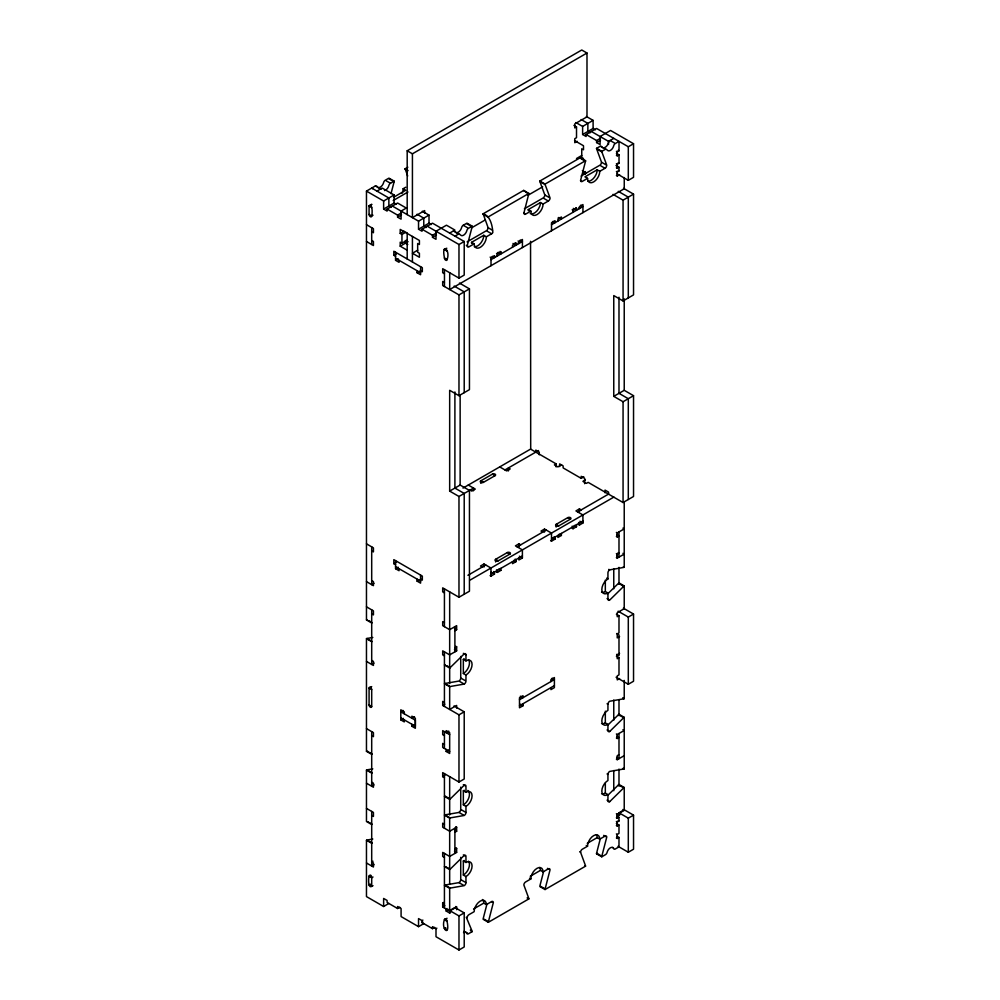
<?xml version="1.0" encoding="UTF-8"?>
<svg xmlns="http://www.w3.org/2000/svg" width="1000" height="1000" viewBox="0 0 1000 1000"><rect width="100%" height="100%" fill="white"/><g stroke="black" fill="none" stroke-linecap="round" stroke-linejoin="round"><path stroke-width="1.5" d="M602.362 147.375L600.737 145.988L596.55 148.325L601.788 151.35A2.462 1.412 -60 0 0 601.85 151.875L606.775 165.263L606.263 166.988A2.475 1.425 -60 0 1 605.025 168.287L599.788 171.312A8.675 5 -60 0 1 593.65 181.925A8.675 5 -60 0 1 587.525 178.375L582.337 181.388A2.475 1.425 -60 0 1 581.1 181.513L580.875 181.312A2.45 1.412 -60 0 1 580.588 180.375L585.5 161.325A2.45 1.412 -60 0 0 585.575 160.7L580.337 157.675L539.837 181.062L545.075 184.088A2.462 1.412 -60 0 0 545.15 184.613L550.062 198A2.487 1.438 -60 0 1 549.788 199.262L549.55 199.725A2.487 1.438 -60 0 1 548.312 201.038L543.088 204.05A8.637 4.988 -60 0 1 536.975 214.625A8.637 4.988 -60 0 1 530.862 211.1L525.625 214.125A2.475 1.425 -60 0 1 524.4 214.25L523.888 213.113L528.875 193.438L523.638 190.413L527.925 193.55M523.638 190.413L483.137 213.8L488.125 227.712L487.612 229.438A2.475 1.425 -60 0 1 486.388 230.738L467.088 241.875M596.55 148.325A2.462 1.412 -60 0 0 596.613 148.863L601.538 162.237L601.025 163.962A2.475 1.425 -60 0 1 599.788 165.263L581.1 176.05M405.763 187.213L403.15 188.725L403.025 190.175A8.637 4.988 -60 0 1 402.113 193.238M486.388 236.788L486.262 238.225A8.637 4.988 -60 0 1 479.675 247.675A8.637 4.988 -60 0 1 474.162 243.837L471.55 242.325L483.762 235.275L486.388 236.788L491.613 233.762A2.475 1.425 -60 0 0 492.85 232.463C492.413 226.137 490.588 215.95 483.137 213.8M369.075 205.8C373.05 203.263 372.212 214.875 371.7 215.963A1.85 1.075 60 0 1 370.387 216.713A1.85 1.075 60 0 1 369.075 214.45L369.075 205.8L371.7 204.288M371.7 886.425C367.725 888.95 368.562 877.35 369.075 876.263A1.85 1.075 60 0 1 370.387 875.5A1.85 1.075 60 0 1 371.7 877.775L371.7 886.425L373 885.662M447.075 259.475L444.462 257.962C441.062 241.5 450.85 250.188 447.075 259.475A1.85 1.075 60 0 1 445.737 260.212A1.85 1.075 60 0 1 444.425 257.95M391.025 193.675L394.1 181.762A2.45 1.412 -60 0 0 394.175 181.15L388.938 178.125L385.25 180.25A2.475 1.425 -60 0 0 383.612 182.537A4.938 2.85 -60 0 1 380.838 186.775A4.938 2.85 -60 0 1 377.512 187.125M455.513 232.15A4.938 2.85 -60 0 0 458.837 231.812A4.938 2.85 -60 0 0 461.6 227.575A2.475 1.425 -60 0 1 463.25 225.275L466.938 223.15L472.175 226.175A2.45 1.412 -60 0 1 472.1 226.8L467.175 245.85L467.688 246.988A2.462 1.425 -60 0 0 468.925 246.863L474.162 243.837M486.875 904.362L483.188 918.65A2.475 1.425 -60 0 0 483.113 919.275L488.35 922.288L528.85 898.913A2.462 1.425 -60 0 0 528.775 898.375L523.862 885A2.462 1.425 -60 0 1 525.6 881.975L530.837 878.95A8.637 4.988 -60 0 1 536.95 868.363A8.637 4.988 -60 0 1 543.062 871.888L548.3 868.875A2.462 1.425 -60 0 1 550.037 869.875L545.125 888.938A2.475 1.425 -60 0 0 545.05 889.55L539.812 886.538A2.475 1.425 -60 0 1 539.888 885.913L543.575 871.625M488.35 922.288A2.475 1.425 -60 0 1 488.425 921.675L493.338 902.613A2.462 1.425 -60 0 0 491.587 901.612L486.35 904.625L483.738 903.125A8.637 4.988 -60 0 0 482.45 899.525M600.275 838.888L596.587 853.175A2.462 1.425 -60 0 0 596.512 853.8L601.75 856.812L605.438 854.688A2.462 1.425 -60 0 0 607.087 852.4A4.938 2.85 -60 0 1 610.375 847.812A4.938 2.85 -60 0 1 613.663 848.6A2.462 1.425 -60 0 0 615.312 848.988L618.987 846.862L618.987 837.463L616.812 836.2M601.75 856.812A2.462 1.425 -60 0 1 601.825 856.2L606.75 837.138A2.462 1.425 -60 0 0 605 836.137L599.763 839.15L597.15 837.65A8.637 4.988 -60 0 0 596.413 834.712M444.925 664.613A2.475 1.425 -60 0 1 444.425 664.987L449.663 668.012A2.475 1.425 -60 0 0 450.163 667.638L464.212 653.85A2.462 1.425 -60 0 1 465.962 654.85L465.962 660.9A8.637 4.988 -60 0 1 472.075 664.425A8.637 4.988 -60 0 1 465.962 675.013L465.962 681.062A2.462 1.425 -60 0 1 464.212 684.087L450.163 686.513A2.462 1.425 -60 0 0 449.663 686.725L444.425 683.7A2.462 1.425 -60 0 1 444.925 683.487L458.975 681.062A2.462 1.425 -60 0 0 460.725 678.037L460.725 656.45M607.962 593.625L618.5 583.288A2.475 1.425 -60 0 1 618.987 582.913L624.225 585.938L624.225 608.675L617.25 612.712L617.25 616.737L618.987 615.737L618.987 632.863L617.25 633.875L617.25 637.913L619.575 636.562M624.225 585.938A2.475 1.425 -60 0 0 623.725 586.312L609.688 600.1A2.462 1.425 -60 0 1 607.938 599.087L607.938 593.038A8.637 4.988 -60 0 1 601.825 589.513A8.637 4.988 -60 0 1 607.938 578.938L607.938 572.888A2.462 1.425 -60 0 1 609.688 569.862L623.725 567.425A2.462 1.425 -60 0 0 624.225 567.225L624.225 501.675M607.962 725.013L618.5 714.675A2.462 1.425 -60 0 1 618.987 714.3L624.225 717.325L624.225 768.787A2.462 1.425 -60 0 1 623.725 769L609.688 771.425A2.462 1.425 -60 0 0 607.938 774.45L607.938 780.5A8.637 4.988 -60 0 0 601.825 791.087A8.637 4.988 -60 0 0 607.938 794.613L607.938 800.662A2.462 1.425 -60 0 0 609.688 801.663L623.725 787.875A2.475 1.425 -60 0 1 624.225 787.5L618.987 784.488A2.475 1.425 -60 0 0 618.5 784.85L607.962 795.2M607.062 729.975L609.688 731.488L623.725 717.7A2.462 1.425 -60 0 1 624.225 717.325M407.188 214.613L407.188 150.787L581.75 50L586.987 53.025L586.987 116.85L574.775 123.912L574.775 127.938L576.512 126.938L576.512 137.688L574.775 138.688L574.775 142.725L577.212 141.312M407.188 150.787L412.425 153.8L586.987 53.025M372.2 622.612A2.462 1.425 -60 0 1 371.7 622.987L366.463 619.963L366.463 191.1L375.375 185.95L377.025 186.337M407.675 175.987L405.138 168.762L407.837 167.2M376.938 191.1L382.175 188.075L394.1 194.963L394.1 203.025L383.625 209.075L383.625 201.012L366.463 191.1M384.513 190.562A4.938 2.85 -60 0 0 388.85 185.562A2.475 1.425 -60 0 1 390.487 183.263L394.175 181.15M371.7 204.537L369.075 206.05L371.7 207.562M383.625 201.012L394.1 194.963M393.55 197.3L405.763 190.238L403.15 188.725M393.2 200.525L407.95 192M373 215.2L371.7 215.963L369.075 214.45M383.625 209.075L387.113 211.088L387.113 209.075L397.587 203.025L406.75 208.312M406.312 208.062L401.087 211.088L401.087 219.15L397.587 217.138L397.587 215.113L387.113 209.075M397.587 215.113L401.512 212.85M397.587 217.138L401.512 214.862M418.537 221.163L429.012 215.113L429.012 223.175L418.537 229.225L418.537 221.163L392.35 206.05M582.625 126.425L593.1 120.388L593.1 128.45L582.625 134.488L582.625 126.425L575.913 122.55M417.663 250.225L412.425 253.25L419.412 257.275L419.412 253.25L417.663 252.237L417.663 243.5L419.412 244.513L419.412 240.475L400.213 229.4L400.213 233.425L404.137 231.163M400.213 233.425L401.95 234.438L405.887 232.162M418.537 229.225L422.025 231.238L422.025 229.225L432.5 223.175L464.212 241.488L464.212 275.087L458.975 278.113L442.688 268.7L442.688 272.738L444.425 273.738M582.625 134.488L586.112 136.512L586.112 134.488L596.587 128.45L628.3 146.75L633.538 143.725L633.538 177.325L628.3 180.35L617.025 173.837M407.188 250.225L400.213 246.188L400.213 242.162L401.95 243.162L407.188 240.15M400.213 246.188L408.062 241.663M420.588 270.725L422.337 271.725L422.337 267.7L393.825 251.238L393.825 255.275L396.438 253.762M422.025 229.225L432.5 235.275L436.425 233M586.112 134.488L596.587 140.538L600.513 138.275M432.5 235.275L432.5 237.288L436.425 235.025M596.587 140.538L596.587 142.55L600.513 140.287M399.062 260.312L399.062 262.325L395.562 260.312L398.188 258.8M576.512 158.512L581.75 155.488M449.663 233.088L454.9 230.062L446.463 225.2L436 231.238L436 239.3L432.5 237.288M591.35 131.463L608.525 141.375L613.787 138.375M454.925 236.125L459.125 233.8L460.75 235.175A4.938 2.85 -60 0 0 464.075 234.838A4.938 2.85 -60 0 0 466.838 230.6A2.475 1.425 -60 0 1 468.488 228.3L472.175 226.175M488.375 216.825L528.875 193.438M545.075 184.088L585.575 160.7M601.788 151.35L605.975 149.012L607.6 150.387A4.938 2.85 -60 0 0 610.925 150.05A4.938 2.85 -60 0 0 613.688 145.812A2.475 1.425 -60 0 1 615.337 143.512L619.025 141.387L619.025 150.8L617.275 151.812L616.4 151.3M471.512 227.875L484.938 220.113M527.913 195.312L542.675 186.788M444.425 249.3L445.737 248.55M446.788 248.225L444.462 249.562L447.075 251.075M427.262 226.2L458.975 244.513L464.212 241.488M585.388 171.562L582.938 172.975L585.275 174.312M524.4 208.787L543.088 198A2.487 1.438 -60 0 0 544.312 196.7L544.55 196.238A2.487 1.438 -60 0 0 544.825 194.975L539.913 181.588A2.462 1.412 -60 0 1 539.837 181.062M616.4 155.338L617.275 155.838L619.025 154.825L619.025 163.225L617.275 164.237L616.4 163.738M417.1 270.725L417.1 272.738L419.712 271.225M528.337 210.7A8.637 4.988 -60 0 1 528.25 209.587L540.462 202.537L543.088 204.05M599.788 171.312L597.175 169.8L584.95 176.85L587.575 178.363M616.4 167.763L617.275 168.263L619.025 167.262L619.025 170.95L617.275 171.962L616.4 171.462M616.4 175.487L617.275 176L619.6 174.65M490.138 257.125L491.012 257.625L494.5 255.613L494.5 257.625L492.312 256.375M496.538 253.425L497.413 253.938L500.9 251.912L500.9 253.938L498.275 252.425M512.975 243.438L516.025 245.2L516.025 243.188L512.537 245.2L512.537 247.213M518.062 241L518.938 241.5L522.425 239.488L522.425 247.55M572.175 209.762L573.05 210.263L576.538 208.25L576.538 210.263L573.275 208.375M491.012 259.65L522.425 241.5L520.1 240.162M551.525 224.713L582.938 206.562L580.612 205.225M444.425 282.475L442.688 281.462L442.688 285.5L458.975 294.9L469.45 288.863L469.45 389.637L458.975 395.688L449.663 390.312L449.663 491.1L458.975 496.475L473.525 488.075L473.525 490.763M613.038 194.375L623.062 200.162L633.538 194.125L633.538 294.9L623.062 300.95L613.763 295.575L613.763 396.362L623.062 401.737L633.538 395.688L633.538 496.475L623.062 502.525L588.15 482.362L586.413 483.375L582.913 481.35L585.363 479.95M449.663 491.1L460.138 485.05L469.45 490.425L469.45 591.213L458.975 597.25L442.688 587.85L442.688 591.875L444.425 592.888M613.763 396.362L624.225 390.312L633.538 395.688M463 488.1L530.7 449.025L530.55 241.337M483.413 482.362L480.8 480.85A1.85 1.075 0 0 0 480.8 482.362A1.85 1.075 0 0 0 483.413 482.362L495.05 475.65A1.85 1.075 0 0 0 495.05 474.137A1.85 1.075 0 0 0 492.438 474.137L480.8 480.85L480.8 483.275M504.95 469.938L538.513 450.55M556.15 466.912L556.15 463.888L554.4 464.9L557.9 466.912L561.562 464.8M420.588 579.125L422.337 580.125L422.337 576.1L393.825 559.637L393.825 563.675L396.438 562.163M395.55 560.638L395.562 568.713L398.188 567.2M374.025 583.312L371.7 584.663L371.7 546.862M559.637 466.575L559.637 463.888L563.138 465.9L563.138 467.912L581.175 478.338L583.787 476.825M417.1 579.125L417.1 581.138L419.712 579.625M490.112 575.588L490.975 576.087L490.975 568.025L484 564L480.513 566.013L482.25 567.025M520.662 544.85L518.913 543.837L515.425 545.862L522.4 549.888L522.4 557.95L518.913 559.963L518.913 557.95M550.625 540.65L551.5 541.15L551.5 533.088L544.513 529.062L541.025 531.075L542.762 532.087M581.175 509.913L579.425 508.9L575.938 510.925L582.913 514.95L582.913 523.013L579.425 525.025L578.55 524.525M467.925 575.288L485.75 565M498.25 560.8L495.637 559.3A1.85 1.075 0 0 0 495.637 560.8A1.85 1.075 0 0 0 498.25 560.8L509.888 554.087A1.85 1.075 0 0 0 509.888 552.575A1.85 1.075 0 0 0 507.275 552.575L495.637 559.3L495.637 561.987M517.163 546.862L546.263 530.062M558.775 525.862L556.15 524.362A1.85 1.075 0 0 0 556.15 525.862A1.85 1.075 0 0 0 558.775 525.862L570.413 519.15A1.85 1.075 0 0 0 570.413 517.638A1.85 1.075 0 0 0 567.788 517.638L556.15 524.362L556.15 527.05M577.675 511.925L608.663 494.038L608.525 492.1L605.025 490.087L605.025 492.775M470.325 579.95L613.9 497.062M490.975 574.075L522.4 555.938M551.5 539.138L582.913 521M490.975 576.087L494.475 574.075L494.475 572.062L493.6 571.562M496.512 571.888L497.388 572.4L500.875 570.375L500.875 568.362M515.125 559.125L516 559.625L516 561.65L512.513 563.663L512.513 561.65M551.5 541.15L554.987 539.138L554.987 537.125L554.113 536.613M561.388 533.425L561.388 535.438L557.9 537.463L557.9 535.438M572.15 528.225L573.025 528.725L576.512 526.712L576.512 524.688M374.025 663.1L371.7 664.45L371.7 609.85M616.375 532.425L617.25 532.925L624.225 528.888L622.925 528.138M454.9 630.688L456.65 629.675L456.65 625.638L449.663 629.675L442.688 625.638L442.688 621.613L444.425 622.625M616.375 536.45L617.25 536.95L618.987 535.95L616.812 534.688M371.7 686.612L369.075 688.125L369.075 704.925A1.85 1.075 60 0 0 370.387 707.2A1.85 1.075 60 0 0 371.7 706.438L371.7 689.638A1.85 1.075 60 0 0 370.387 687.375A1.85 1.075 60 0 0 369.075 688.125L371.7 689.638M454.9 647.812L456.65 646.812L456.65 650.837L449.663 654.875L442.688 650.837L442.688 654.875L444.425 655.875M616.375 553.587L617.25 554.087L618.987 553.075L618.125 552.575M616.375 557.612L617.25 558.125L624.225 554.087L622.925 553.337M403.113 710.475L400.788 711.812L415.337 720.212L415.337 726.263L400.788 717.862M404.3 713.838L404.3 711.825L400.8 709.8L400.8 719.887L403.425 718.375M414.475 716.688L411.863 718.2L411.863 716.188L415.35 718.2L415.35 728.288L411.863 726.263L411.863 724.25M444.425 702.412L442.688 701.4L442.688 705.425L444.862 704.175M411.863 726.263L414.475 724.75M442.688 705.425L458.975 714.837L464.212 711.812L464.212 779L458.975 782.025L442.688 772.625L442.688 776.65L444.425 777.663M618.125 611.2L628.3 617.075L633.538 614.05L633.538 681.25L628.3 684.262L616.087 677.212M448.8 731.125L446.175 732.638L446.175 730.625L449.663 732.638L449.663 753.475L446.175 751.45L446.175 749.438M519.487 699.725L554.4 679.562L552.075 678.225M374.025 784.887L371.7 786.225L371.7 731.637M519.487 705.763L554.4 685.612M522.987 703.75L522.987 705.763L519.487 707.788L519.487 697.7L522.987 695.688L522.987 697.7L520.363 696.188M446.175 751.45L448.8 749.95M619.575 653.363L617.25 654.7L617.25 658.737L618.987 657.725L618.987 674.862L617.25 675.875L617.25 679.9L619.575 678.562M442.688 776.65L444.862 775.387M373 861.225L371.7 861.988L373.438 862.987L373.438 867.025L366.463 862.987M374.025 864.675L371.7 866.012L371.7 811.425M370.825 875.25L369.075 876.263L371.7 877.775L373 877.013M454.9 832.25L456.65 831.237L456.65 827.212L449.663 831.237L442.688 827.212L442.688 823.175L444.425 824.188M616.375 733.988L617.25 734.488L624.225 730.462L622.925 729.7M616.375 738.025L617.25 738.525L618.987 737.513L616.812 736.25M369.075 884.912L370.387 884.15M454.9 849.388L456.65 848.375L456.65 852.412L449.663 856.438L442.688 852.412L442.688 856.438L444.425 857.45M618.987 754.65L617.25 755.662L617.25 759.688L616.375 759.188M617.25 759.688L624.225 755.662M372.812 839.025L366.962 840.05A2.475 1.425 -60 0 0 366.463 840.25L366.463 896.587L383.625 906.5L388.862 903.475M383.625 906.5L383.625 898.438L387.113 900.45L387.113 902.463L397.587 908.512L399.775 907.25M456.65 909.688L456.65 907L449.663 911.025L442.688 907L442.688 902.962L443.562 902.463M442.688 907L444.862 905.738M423.775 923.625L418.537 926.65L418.537 918.587L422.025 920.6L422.9 920.1M422.025 920.6L422.025 922.625L422.9 922.113M447.05 908.512L446.175 909.013L446.175 911.025L449.663 913.05L450.538 912.537M446.175 911.025L449.237 909.262M464.212 912.9L454.9 907.525L449.663 910.55L458.975 915.925L464.212 912.9L464.212 946.975L458.975 950L436 936.725L436 928.662L432.5 926.65L432.5 928.662L434.688 927.412M619.862 814.788L618.987 815.288L618.987 812.788L624.225 809.762L633.538 815.138L633.538 849.212L628.3 852.237L618.013 846.3M624.225 787.5L624.225 810.387L617.25 814.275L617.25 818.312L616.375 817.812M617.25 818.312L618.987 817.3L618.987 821L617.25 822L616.375 821.5M447.05 918.25L444.425 919.762C440.625 929.038 450.4 937.712 447.05 921.275A1.85 1.075 60 0 0 445.737 919.013A1.85 1.075 60 0 0 444.425 919.762L447.05 921.275M436 928.662L436.863 928.162M618.987 812.788L628.3 818.162L633.538 815.138M473.55 909L483.738 903.125M530.262 876.263L540.438 870.387L543.062 871.888M587.25 843.35L597.15 837.65M616.375 825.537L617.25 826.038L618.987 825.025L618.987 833.425L617.25 834.438L616.375 833.938M444.425 928.413L445.737 927.663M599.763 839.15A8.637 4.988 -60 0 0 593.65 835.625A8.637 4.988 -60 0 0 587.537 846.213L582.3 849.237A2.462 1.425 -60 0 0 580.562 852.262L585.475 865.638A2.475 1.425 -60 0 1 585.55 866.175L545.05 889.55M616.375 837.962L617.25 838.462L618.987 837.463M596.512 853.8L597.438 853.263M466.275 917.225L472.075 931.112A2.475 1.425 -60 0 1 472.137 931.65L468.462 933.775A2.462 1.425 -60 0 1 466.812 933.375A4.938 2.85 -60 0 0 463.525 932.6M380.613 188.975L381.625 188.762M453.375 230.975L455.025 231.375M372.2 754A2.475 1.425 -60 0 1 371.7 754.375L366.463 751.35L366.463 638.675A2.475 1.425 -60 0 1 366.962 638.475L372.812 637.463M624.225 680.413L624.225 698.612A2.475 1.425 -60 0 1 623.725 698.812L609.688 701.25A2.462 1.425 -60 0 0 607.938 704.275L607.938 710.325A8.637 4.988 -60 0 0 601.825 720.9A8.637 4.988 -60 0 0 607.938 724.425L607.938 730.475A2.462 1.425 -60 0 0 609.688 731.488M372.812 768.85L366.962 769.862A2.462 1.425 -60 0 0 366.463 770.062L366.463 821.538L371.7 824.562A2.462 1.425 -60 0 0 372.2 824.188M463.338 814.963L458.975 812.45L444.925 814.875A2.462 1.425 -60 0 0 444.425 815.088L449.663 818.112A2.462 1.425 -60 0 1 450.163 817.9L464.212 815.475A2.462 1.425 -60 0 0 465.962 812.45L465.962 806.4A8.637 4.988 -60 0 0 472.075 795.812A8.637 4.988 -60 0 0 465.962 792.288L463.338 790.775L463.338 804.887L465.962 806.4M463.338 885.15L458.975 882.625L444.925 885.062A2.462 1.425 -60 0 0 444.425 885.263L449.663 888.288A2.462 1.425 -60 0 1 450.163 888.088L464.212 885.65A2.462 1.425 -60 0 0 465.962 882.625L465.962 876.575A8.637 4.988 -60 0 0 472.075 866A8.637 4.988 -60 0 0 465.962 862.475L463.338 860.962L463.338 875.062L465.962 876.575M586.388 116.5L593.1 120.388M633.538 143.725L610.55 130.463L600.087 136.512L600.087 144.575L596.587 142.55M581.15 119.525L587.863 123.4L587.863 131.463L590.188 132.812M593.1 128.45L595.425 129.787M614.462 143.012L610.1 140.5A2.475 1.425 -60 0 0 608.45 142.787A4.938 2.85 -60 0 1 603.15 147.8M618.15 150.3L619.025 150.8M573.9 125.425L576.512 126.938M616.4 153.325L619.025 154.825M601.1 146.7L605.462 149.225M596.613 148.863L601.85 151.875M618.15 162.725L619.025 163.225M574.538 140.575L583.5 145.75L583.5 149.775L581.75 148.763L581.75 157.5L583.5 158.512M615.962 165.5L619.025 167.262M618.15 170.45L619.025 170.95M601.538 162.237L605.9 164.762M600.662 165.763L605.025 168.287M581.138 158.8L585.5 161.325M623.513 188.337L633.538 194.125M582.35 170.613L586.425 172.963M618.275 191.35L628.3 197.15L628.3 297.925M580.588 180.375L581.462 180.888M539.913 181.588L545.15 184.613M578.575 208.075L579.45 208.588L579.45 206.562L582.938 204.55L582.938 212.613M575.675 207.738L576.538 208.25M544.825 194.975L549.2 197.5M543.962 198.5L548.325 201.025M552.825 221.438L555.013 222.688L555.013 220.675L551.525 222.688L551.525 230.75M528.25 209.587L530.862 211.1M523.888 213.113L524.75 213.625M405.138 168.762L407.762 170.275M405.213 169.3L407.825 170.812M483.212 214.325L488.45 217.35M518.062 243.012L518.938 243.525L518.938 241.5M515.15 242.675L516.025 243.188M488.125 227.712L492.488 230.238M487.25 231.238L491.613 233.762M388.862 178.738L394.1 181.762M466.863 223.775L472.1 226.8M386.125 180.75L390.487 183.275M463.25 225.275L467.612 227.8M500.025 251.412L500.9 251.912M422.3 211.238L429.012 215.113M496.538 255.45L497.413 255.95L497.413 253.938M375.375 185.95L379.738 188.463M454.25 231.488L458.612 234M417.062 214.262L423.775 218.137L423.775 226.2L426.1 227.55M372.562 188.575L371.7 188.075L388.862 197.987L388.862 206.05L391.188 207.387M394.1 203.025L396.425 204.363M429.012 223.175L431.337 224.525M466.312 245.35L468.05 246.363M407.775 244.513L405.45 243.162L405.45 240.475M366.463 224.688L373.438 228.725L373.438 232.75L371.7 231.75M459.425 283.062L469.45 288.863M454.188 286.087L464.212 291.875L464.212 392.663M371.7 240.475L373.438 241.488L373.438 245.525L366.463 241.488M393.825 255.275L395.562 256.275M395.575 258.3L420.6 272.75M417.1 272.738L420.588 274.75L420.6 266.7M530.55 449.1L556.15 463.888M499.712 466.912L506.688 470.938L510.188 468.925L508.438 467.912L508.438 470.938M579.862 521.25L582.913 523.013M578.55 522.513L579.425 523.013L579.425 525.025M492.438 474.137L495.05 475.65M567.788 517.638L570.413 519.15M574.338 525.45L576.512 526.712M572.15 526.2L573.025 526.712L573.025 528.725M616.663 555.763L618.987 557.112L618.987 531.912M623.362 566.725L624.225 567.225M559.2 534.188L561.388 535.438M468.288 485.05L475.275 489.087L471.775 491.1L470.037 490.087M608.812 569.362L609.688 569.862M552.8 537.875L554.987 539.138M619.362 583.787L623.725 586.312M606.625 578.175L607.938 578.938M601.562 592.212A8.637 4.988 -60 0 0 605.325 591.525L607.938 593.038M607.062 598.587L608.812 599.587M623.362 608.175L633.538 614.05M519.35 556.188L522.4 557.95M616.375 614.225L618.987 615.737M507.275 552.575L509.888 554.087M513.825 560.388L516 561.65M616.663 633.538L618.987 634.888L618.987 655.713L616.663 654.362M498.688 569.125L500.875 570.375M496.512 569.875L497.388 570.375L497.388 572.4M491.2 572.188L494.475 574.075M616.375 656.213L618.987 657.725M366.463 543.837L373.438 547.875L373.438 551.9L371.7 550.9M393.825 563.675L395.562 564.675M395.55 566.688L420.575 581.125M622.925 697.85L624.225 698.612M622.863 698.312L623.725 698.812M395.562 568.713L399.062 570.725L399.062 568.713M417.1 581.138L420.588 583.15L420.575 575.087M607.062 703.763L607.938 704.275M618.5 714.675L622.863 717.188M371.7 580.625L373.438 581.638L373.438 585.662L366.463 581.638M454.462 628.413L456.65 629.675M601.562 723.6A8.637 4.988 -60 0 0 605.325 722.913L607.938 724.425M455.775 646.3L456.65 646.812M463.338 653.337L465.962 654.85M454.462 649.575L456.65 650.837M465.962 675.013L463.338 673.5L463.338 659.388L465.962 660.9M366.463 606.825L373.438 610.862L373.438 614.9L371.7 613.888M616.663 757.337L618.987 758.675L618.987 733.487M520.363 704.25L522.987 705.763M368.7 620.6L371.325 622.112M446.675 665.625L450.163 667.638M623.362 768.288L624.225 768.787M622.863 768.487L623.725 769M460.725 678.037L465.087 680.55M459.85 681.562L464.212 684.087M607.062 773.95L607.938 774.45M366.962 638.475L371.325 641M444.925 683.487L449.3 686.012M366.463 638.675L371.7 641.7A2.475 1.425 -60 0 1 372.2 641.5M618.5 784.85L622.863 787.375M601.562 793.775A8.637 4.988 -60 0 0 605.325 793.1L607.938 794.613M454.038 705.938L464.212 711.812M371.7 660.413L373.438 661.425L373.438 665.45L366.463 661.425M607.062 800.15L609.688 801.663M622.925 809.488L624.225 810.25M616.375 813.775L618.987 815.288M616.812 816.038L618.987 817.3M618.125 820.5L618.987 821M616.375 823.512L618.987 825.025M449.663 734.663L442.688 730.625L442.688 734.663L444.425 735.662M603.688 835.375L605.875 836.637M444.425 744.4L442.688 743.388L442.688 747.425L449.663 751.45M400.8 719.887L404.3 721.9L404.3 719.887M369.075 704.925L371.7 706.438M612.688 847.475L613.562 847.987M586.237 845.45L587.537 846.213M597.463 853.675L601.825 856.2M366.463 728.612L373.438 732.638L373.438 736.675L371.7 735.662M579.688 851.75L580.562 852.262M463.338 784.725L465.087 785.738M584.675 865.675L585.55 866.175M368.7 751.988L366.962 750.987A2.475 1.425 -60 0 1 366.463 751.35M369.575 752.487L370.45 753M448.425 798.012L444.925 796A2.462 1.425 -60 0 1 444.425 796.375L449.663 799.4A2.462 1.425 -60 0 0 450.163 799.025L464.212 785.238A2.462 1.425 -60 0 1 465.962 786.237L465.962 792.288M461.6 809.925L465.962 812.45M547.425 868.363L549.163 869.375M367.837 770.362L372.2 772.887A2.462 1.425 -60 0 0 371.7 773.088L366.463 770.062M445.8 815.387L450.163 817.9M455.775 826.712L456.65 827.212M371.7 782.2L373.438 783.2L373.438 787.237L366.463 783.2M454.462 829.987L456.65 831.237M529.525 878.188L530.837 878.95M540.763 886.413L545.125 888.938M455.775 847.875L456.65 848.375M463.338 854.912L465.087 855.925M454.462 851.15L456.65 852.412M527.1 897.9L528.85 898.913M366.463 808.4L373.438 812.425L373.438 816.462L371.7 815.45M367.837 821.663L368.7 822.175M369.575 822.675L370.45 823.175M445.8 866.688L446.675 867.188M447.55 867.688L448.425 868.2M444.425 866.55L449.663 869.575A2.462 1.425 -60 0 0 450.163 869.2L464.212 855.413A2.462 1.425 -60 0 1 465.962 856.425L465.962 862.475M461.6 880.113L465.962 882.625M491.587 901.612L492.463 902.113M367.837 840.55L372.2 843.062A2.475 1.425 -60 0 0 371.7 843.275L366.463 840.25M445.8 885.562L450.163 888.088M484.062 919.15L488.425 921.675M455.775 906.5L456.65 907M442.688 902.962L444.425 903.975M470.325 930.113L471.2 930.612M471.275 931.15L472.137 931.65M464.1 931.25L467.587 933.275M369.075 884.663L371.7 886.175M444.425 928.162L447.05 929.675M422.025 922.625L432.5 928.662M418.537 926.65L401.087 916.575L401.087 908.512L397.587 906.5L397.587 908.512M628.3 146.75L628.3 180.35M628.3 499.5L628.3 398.713L618.987 393.338L618.987 297.2M628.3 617.075L628.3 684.262M628.3 818.162L628.3 852.237M624.25 177.562L624.25 188.762L449.7 289.55L449.7 272.75M624.225 298.837L624.225 390.312M623.062 200.162L623.062 300.95M623.062 401.737L623.062 502.525M618.987 567.375L618.987 584.25M618.987 700.138L618.987 715.65M618.987 769.075L618.987 786.137M617.275 151.812L617.275 155.838M617.275 164.237L617.275 168.263M617.275 171.962L617.275 176M617.25 532.925L617.25 536.95M617.25 554.087L617.25 558.125M617.25 734.488L617.25 738.525M617.25 822L617.25 826.038M617.25 834.438L617.25 838.462M613.763 568.862L613.763 588.812M613.763 700.062L613.763 720.225M613.763 770.55L613.763 790.713M608.525 141.375L608.525 144.462M605.325 580.112L605.325 591.525M605.325 711.162L605.325 722.913M605.325 783.025L605.325 793.1M584.663 483.713L584.663 478.338L581.175 476.312L581.175 478.338M579.425 508.9L579.425 511.925M573.05 210.263L573.05 212.275M557.925 221.012L557.925 219L561.413 216.975L561.413 219L558.8 217.488A1.85 1.075 0 0 1 558.225 217.712M550.913 681.575L550.913 679.562L554.4 677.55L554.4 687.625L550.913 689.638L550.913 687.625M544.513 529.062L544.513 532.087M539.275 454.812L539.275 452.125L535.788 450.112L535.788 452.125M518.913 543.837L518.913 546.862M491.012 257.625L491.012 265.688M484 564L484 567.025M464.212 594.237L464.212 493.45L454.9 488.075L454.9 391.938M460.725 787.15L460.725 809.425A2.462 1.425 -60 0 1 458.975 812.45M460.725 857.325L460.725 879.6A2.462 1.425 -60 0 1 458.975 882.625M460.138 395.125L460.138 485.05M458.975 244.513L458.975 278.113M458.975 294.9L458.975 395.688M458.975 496.475L458.975 597.25M458.975 714.837L458.975 782.025M458.975 915.925L458.975 950M456.65 708.112L456.65 705.425L449.663 709.463L449.663 686.725M454.9 626.65L454.9 651.85M454.9 828.225L454.9 853.413M449.663 591.875L449.663 683.55M449.663 776.65L449.663 814.963M449.663 818.112L449.663 883.888M449.663 888.288L449.663 913.05M444.462 269.725L444.462 286.525M444.425 588.862L444.425 626.65M444.425 651.85L444.425 706.438M444.425 731.637L444.425 748.438M444.425 773.625L444.425 828.225M444.425 853.413L444.425 908.012M424.65 213.275L424.65 210.575L412.425 217.638L412.425 153.8M412.425 236.45L412.425 261.988M407.188 232.862L407.188 258.962M401.95 234.438L401.95 243.162M395.575 252.25L395.562 260.312M371.7 227.712L371.7 244.513M468.462 659.638A8.637 4.988 -60 0 1 468.713 666.7A8.637 4.988 -60 0 1 463.338 673.5M463.338 659.388A8.637 4.988 -60 0 1 464.35 658.9M467.15 917.738A2.475 1.425 -60 0 1 468.9 914.712L474.137 911.688A8.637 4.988 -60 0 1 480.25 901.1A8.637 4.988 -60 0 1 486.35 904.625M539.7 867.45A8.637 4.988 -60 0 1 540.438 870.387M467.837 790.462A8.637 4.988 -60 0 1 468.938 797.438A8.637 4.988 -60 0 1 463.338 804.887M463.338 790.775A8.637 4.988 -60 0 1 464.35 790.288M468.462 861.2A8.637 4.988 -60 0 1 468.713 868.275A8.637 4.988 -60 0 1 463.338 875.062M463.338 860.962A8.637 4.988 -60 0 1 464.35 860.475M366.962 619.6A2.462 1.425 -60 0 1 366.463 619.963M580.337 157.675A2.45 1.412 -60 0 1 580.262 158.3M597.175 169.8A8.675 5.012 -60 0 1 596.438 173.575L595.887 174.875A8.675 5.012 -60 0 1 587.675 181.2M498.275 252.425A1.85 1.075 0 0 1 497.7 252.65M483.762 235.275A8.675 5.012 -60 0 1 483.025 239.05L482.475 240.35A8.675 5.012 -60 0 1 474.275 246.675M471.625 243.438A8.625 4.975 -60 0 1 471.55 242.325M540.462 202.537A8.625 4.975 -60 0 1 539.725 206.312L538.5 208.863A8.637 4.988 -60 0 1 530.225 213.637"/></g></svg>
